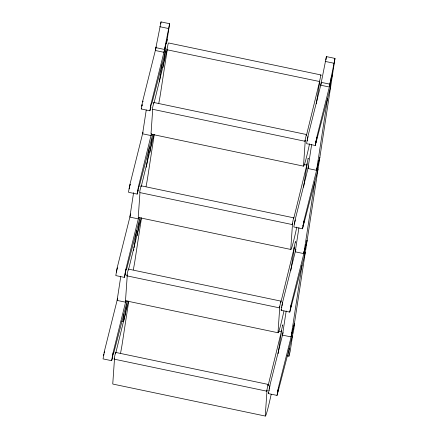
<?xml version="1.0" encoding="UTF-8"?>
<svg xmlns="http://www.w3.org/2000/svg" width="438" height="438" viewBox="0 0 438 438"><rect width="100%" height="100%" fill="white"/><g stroke="black" fill="none" stroke-linecap="round" stroke-linejoin="round"><path stroke-width="0.66" d="M127.25 275.447L125.673 298.267A24.167 1.172 -78.1 0 0 125.75 300.791L278.239 332.798M139.952 192.813L138.419 214.965A24.167 1.172 -78.1 0 0 138.496 217.489L290.985 249.496M152.698 109.511L151.165 131.663A24.167 1.172 -78.1 0 0 151.241 134.187L303.731 166.194M306.463 135.271L319.609 81.534L166.982 49.768L168.017 44.265L168.455 42.94L320.945 74.947L320.884 75.621M278.557 331.117L281.229 331.681L282.702 324.854L282.647 325.533M295.393 242.225L295.453 241.552L294.035 247.7L293.98 248.373L294.418 247.048L290.837 270.432M304.049 164.513L306.726 165.071L308.199 158.249L308.138 158.923M319.472 81.769L320.945 74.947M117.4 268.302L117.384 267.771M130.146 185L130.212 184.398L129.643 186.391M271.182 394.299A24.167 1.172 -78.1 0 1 265.412 413.576L267.038 390.083L266.649 391.15L114.159 359.149L114.51 356.85L115.643 352.415L268.133 384.416L268.04 385.221M142.892 101.698L142.958 101.096L142.668 101.895M115.555 353.22L115.643 352.415M125.991 270.109L126.056 269.501L125.027 274.478M283.928 310.996A24.167 1.172 -78.1 0 1 278.163 330.274L279.783 306.781L279.395 307.848L126.905 275.847L127.261 273.547L128.389 269.113L280.878 301.114L280.791 301.919M128.301 269.918L128.389 269.113M138.737 186.802L138.802 186.199L137.773 191.176M296.811 227.07A24.167 1.172 -78.1 0 1 290.909 246.966L292.535 223.479L292.146 224.546L139.656 192.539L140.007 190.245L141.135 185.811L293.624 217.812L293.537 218.617M141.047 186.615L141.135 185.811M151.482 103.499C151.564 101.49 149.889 109.774 150.732 107.146M309.556 143.768A24.167 1.172 -78.1 0 1 303.654 163.664L305.281 140.176L304.892 141.244L152.402 109.237L152.752 106.943L153.88 102.508L306.37 134.51L306.282 135.315M153.793 103.313L153.88 102.508M167.201 39.502L166.062 43.981C166.139 41.971 164.464 50.255 165.307 47.627M266.649 391.15L268.133 384.416M269.047 390.154L269.063 390.685M279.395 307.848L280.878 301.114M281.793 306.852L281.809 307.383M292.146 224.546L293.624 217.812M294.544 223.55L294.56 224.081M304.892 141.244L306.37 134.51M307.224 140.85L307.29 140.248M305.51 245.209L306.009 244.694L303.868 253.334L303.392 253.531L295.228 251.817L298.93 227.656M318.262 161.901L318.755 161.392L316.614 170.026L316.137 170.223L307.98 168.515L311.675 144.354M331.457 78.49L331.5 78.084L329.36 86.724L328.889 86.921L320.725 85.213L326.403 56.606L334.993 58.413L332.623 73.923L331.457 78.49L331.008 78.599L331.495 76.683M120.751 276.602L117.154 300.123L117.537 300.501L125.701 302.215L126.024 300.933M133.601 192.627L129.9 216.821L130.283 217.199L138.446 218.912L138.775 217.631M146.248 109.993L142.646 133.519L143.034 133.897L151.192 135.61L151.521 134.329M166.582 43.559L169.621 23.701L161.031 21.9L155.391 50.217L155.78 50.594L163.943 52.303L165.082 47.824M160.719 23.926L161.031 21.9M124.786 316.701L127.201 300.901L123.943 313.701L123.5 316.575L123.56 321.497L121.578 321.081M125.903 300.873L113.02 352.897L111.646 360.698L103.05 358.897L104.43 351.095L117.652 298.163M133.606 250.536L133.814 249.195M134.017 247.848L136.689 230.399L139.952 217.598L137.176 235.721M138.654 217.566L125.766 269.594L124.392 277.396L115.802 275.59L117.176 267.793L130.672 213.908M146.352 167.234L149.435 147.097L152.698 134.296L149.922 152.413M151.504 133.595L138.512 186.292L137.138 194.094L128.548 192.287L128.531 191.713L129.922 184.491L142.98 132.21M159.41 81.917L162.18 63.795L165.444 50.994M169.621 23.701L163.943 52.303L151.263 102.99L149.884 110.792L141.293 108.985L141.277 108.41L142.673 101.183L156.229 46.932M162.876 67.77L165.86 48.29M128.772 301.021L122.366 342.872A24.167 1.172 -78.1 0 1 120.554 353.132M141.518 217.719L135.112 259.57A24.167 1.172 -78.1 0 1 133.305 269.83M154.264 134.417L147.858 176.268A24.167 1.172 -78.1 0 1 146.051 186.522M167.217 49.779L160.609 92.966A24.167 1.172 -78.1 0 1 158.797 103.22M278.092 353.734L281.667 330.351L268.061 385.84M303.583 187.13L307.164 163.746M316.335 103.822L319.806 81.112M286.184 310.958L282.483 335.119L269.803 385.801L268.428 393.603L277.019 395.405L277.144 395.147L289.315 348.413M325.899 59.902L326.403 56.606M277.019 395.405L278.393 387.603L294.336 324.12C294.035 335.081 288.204 345.221 288.938 356.209L286.956 355.793M283.134 332.557L282.483 335.119L290.646 336.833L291.117 336.636L302.017 265.395L305.324 252.304L307.082 240.818L291.144 304.3L289.764 312.102L281.174 310.301L281.158 309.726L282.554 302.499L295.885 249.255M303.868 253.334L314.769 182.093L318.07 169.002L319.833 157.51L303.89 220.998L302.516 228.8L293.92 226.999L293.903 226.424L295.3 219.197L308.631 165.953M316.614 170.026L327.514 98.791L330.821 85.7L332.579 74.208L316.636 137.696L315.261 145.498L306.671 143.697L306.655 143.122L308.045 135.895L321.213 83.291M329.36 86.724L334.993 58.413M292.535 335.897L290.159 351.407L288.938 356.209M291.117 336.636L294.38 323.83L305.281 252.595L304.897 252.217M305.965 245.094L307.126 240.528L318.026 169.292L317.643 168.915M318.711 161.792L319.877 157.226L330.778 85.985L330.389 85.613M142.109 104.419L141.846 106.144L142.142 105.344M129.166 188.844L129.363 187.721M116.42 272.146L117.17 268.499M103.675 355.448L103.872 354.326M113.042 354.528L113.311 352.804L112.281 357.78M307.487 139.131L308.04 136.601M294.741 222.433L295.294 219.903M281.995 305.735L282.269 304.399M269.244 389.037L269.523 387.701M104.145 352.995L104.425 351.802M125.235 273.75L125.514 272.562M112.489 357.052L112.769 355.864M154.138 102.602L167.119 49.527L166.982 49.768M141.392 185.904L153.886 134.822M128.482 269.868L141.14 218.124M115.736 353.176L128.394 301.426M293.717 218.573L306.863 164.836L306.726 165.071M280.807 302.538L294.117 248.138M123.713 320.901L124.633 317.298M303.392 253.531L303.884 251.609M150.957 107.047L149.884 110.792M151.975 103.116L162.18 63.795M138.205 190.349L137.138 194.094M139.229 186.418L149.435 147.097M125.29 274.308L124.392 277.396M126.483 269.72L136.689 230.399M112.544 357.611L111.646 360.698M113.732 353.023L123.943 313.701M327.558 98.501L315.261 145.498M314.812 181.808L302.516 228.8M302.061 265.11L289.764 312.102M127.294 274.774L126.905 275.847M282.548 303.211L282.756 302.477M269.803 386.513L270.011 385.779M141.611 108.12L141.293 108.985M281.492 309.436L281.174 310.301M268.74 392.738L268.428 393.603M114.159 359.149L114.548 358.076L112.922 381.569A24.167 1.172 -78.1 0 0 113.004 384.099L265.488 416.1M330.028 82.443L330.526 82.158M317.282 165.745L317.774 165.46M304.536 249.047L305.029 248.762M291.785 332.349L292.283 332.07M332.146 74.121L332.623 73.923M319.401 157.423L319.877 157.226M306.655 240.725L307.126 240.528M293.909 324.027L294.38 323.83M159.804 26.702L168.395 28.503M325.182 61.408L333.772 63.214M155.791 47.627L164.381 49.434M321.163 82.339L329.754 84.14M288.888 348.32L289.272 348.697M277.637 391.961L277.572 392.563L278.683 387.515L277.637 391.961M290.389 308.653L290.323 309.261L291.429 304.213L290.389 308.653M303.134 225.351L303.069 225.959L304.18 220.905L303.134 225.351M315.88 142.049L315.814 142.657L316.926 137.603L315.88 142.049"/></g></svg>
